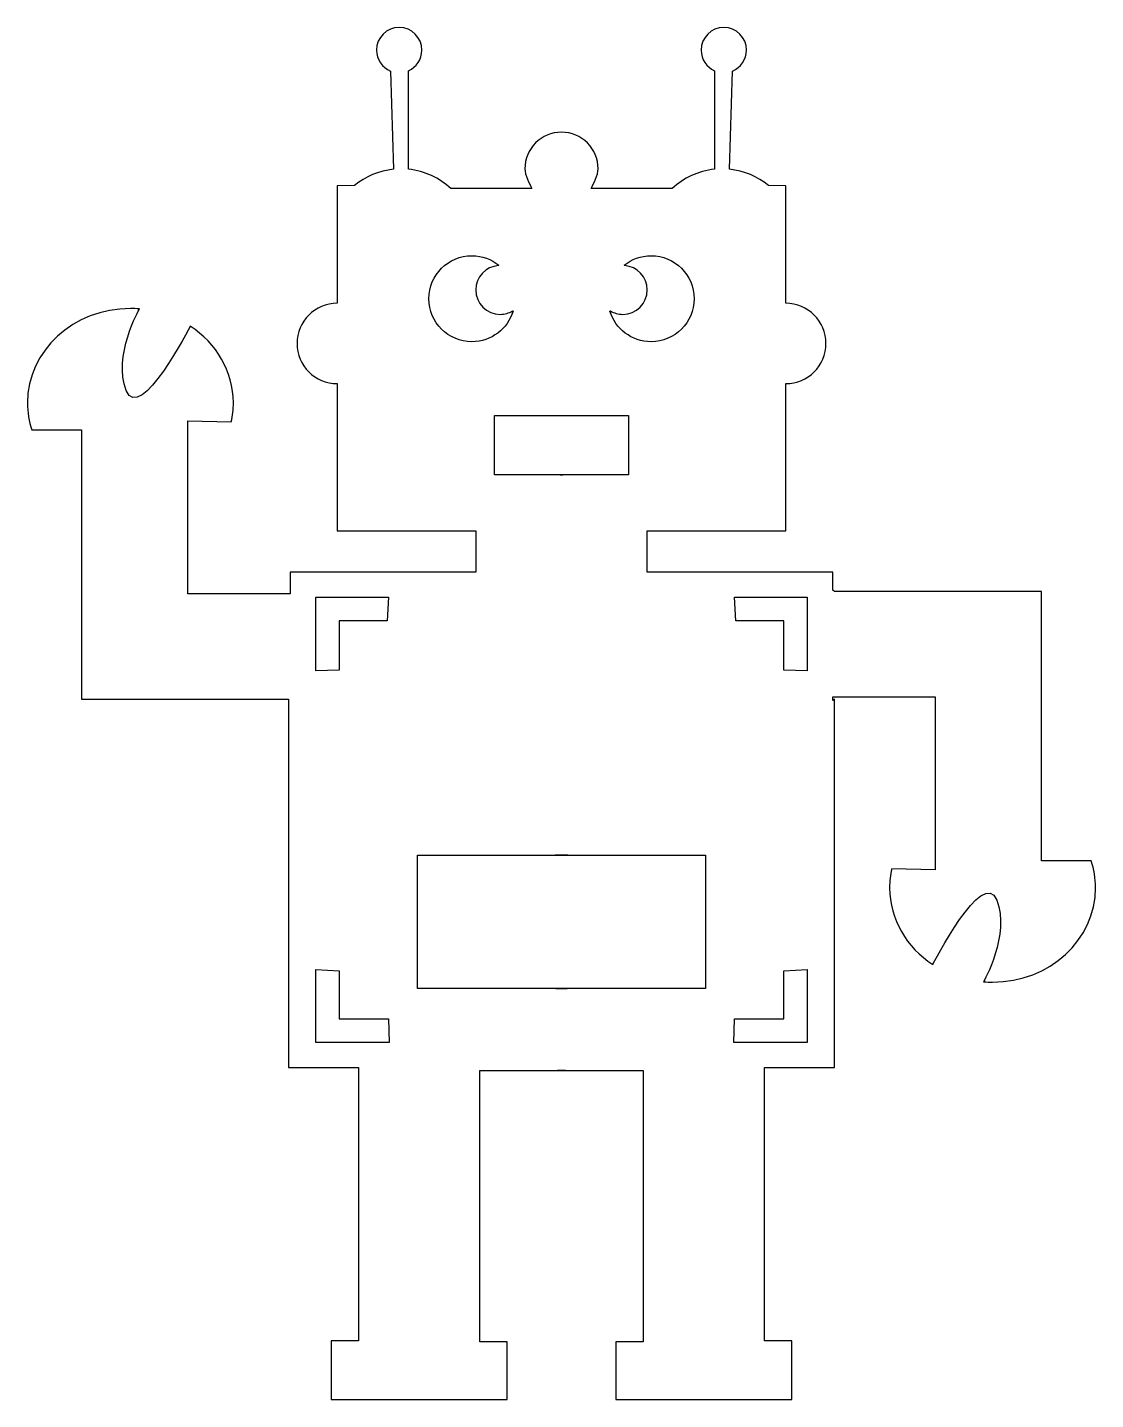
# Model space of a CAD drawing. Header units: centimetres. Extents: x -7.3 to 7.3, y -9.3 to 9.3.
import ezdxf

# ---------------------------------------------------------------- set-up
doc = ezdxf.new("R2010")
doc.units = ezdxf.units.CM
doc.header["$MEASUREMENT"] = 0
doc.layers.add('Camada 1', color=7, linetype='Continuous')

msp = doc.modelspace()

# ---------------------------------------------------------------- linework, layer by layer
at = {"layer": 'Camada 1'}
for points, knots in [([(3.71019, 0.19422), (3.71019, 0.19422), (3.71019, -4.8054), (3.71019, -4.8054), (3.71019, -4.8054), (3.71019, -4.8054), (2.75533, -4.8054), (2.75533, -4.8054), (2.75533, -4.8054), (2.75533, -4.8054), (2.75533, -8.51867), (2.75533, -8.51867), (2.75533, -8.51867), (2.75533, -8.51867), (3.12665, -8.51867), (3.12665, -8.51867), (3.12665, -8.51867), (3.12665, -8.51867), (3.12665, -9.31435), (3.12665, -9.31435), (3.12665, -9.31435), (3.12665, -9.31435), (0.73958, -9.31435), (0.73958, -9.31435), (0.73958, -9.31435), (0.73958, -9.31435), (0.73958, -8.53192), (0.73958, -8.53192), (0.73958, -8.53192), (0.73958, -8.53192), (1.11089, -8.53193), (1.11089, -8.53193), (1.11089, -8.53193), (1.11089, -8.53193), (1.11089, -4.8452), (1.11089, -4.8452), (1.11089, -4.8452), (1.11089, -4.8452), (-0.05613, -4.8452), (-0.05613, -4.8452), (-0.05613, -4.8452), (-0.05613, -4.8452), (0.05608, -4.8452), (0.05608, -4.8452), (0.05608, -4.8452), (0.05608, -4.8452), (-1.11095, -4.8452), (-1.11095, -4.8452), (-1.11095, -4.8452), (-1.11095, -4.8452), (-1.11095, -8.53193), (-1.11095, -8.53193), (-1.11095, -8.53193), (-1.11095, -8.53193), (-0.73963, -8.53193), (-0.73963, -8.53193), (-0.73963, -8.53193), (-0.73963, -8.53193), (-0.73963, -9.31436), (-0.73963, -9.31436), (-0.73963, -9.31436), (-0.73963, -9.31436), (-3.12673, -9.31435), (-3.12673, -9.31435), (-3.12673, -9.31435), (-3.12673, -9.31435), (-3.12673, -8.51867), (-3.12673, -8.51867), (-3.12673, -8.51867), (-3.12673, -8.51867), (-2.75538, -8.51867), (-2.75538, -8.51867), (-2.75538, -8.51867), (-2.75538, -8.51867), (-2.75538, -4.8054), (-2.75538, -4.8054), (-2.75538, -4.8054), (-2.75538, -4.8054), (-3.71021, -4.8054), (-3.71021, -4.8054), (-3.71021, -4.8054), (-3.71021, -4.8054), (-3.71021, 0.19422), (-3.71021, 0.19422), (-3.71021, 0.19422), (-3.71021, 0.19422), (-6.52165, 0.19422), (-6.52165, 0.19422), (-6.52165, 0.19422), (-6.52165, 0.19422), (-6.52165, 3.85007), (-6.52165, 3.85007), (-6.52165, 3.85007), (-6.52165, 3.85007), (-7.19567, 3.85007), (-7.19567, 3.85007), (-7.19567, 3.85007), (-7.23369, 3.96646), (-7.25415, 4.08981), (-7.25415, 4.21755), (-7.25415, 4.21755), (-7.25415, 4.92457), (-6.62796, 5.49766), (-5.85546, 5.49766), (-5.85546, 5.49766), (-5.81416, 5.49766), (-5.77331, 5.49599), (-5.7329, 5.49277), (-5.7329, 5.49277), (-5.7329, 5.49277), (-6.09728, 4.84901), (-5.91163, 4.38485), (-5.91163, 4.38485), (-5.72598, 3.92069), (-5.04216, 5.25909), (-5.04216, 5.25909), (-5.04216, 5.25909), (-4.68772, 5.02687), (-4.45677, 4.64687), (-4.45677, 4.21753), (-4.45677, 4.21753), (-4.45677, 4.12916), (-4.46656, 4.04285), (-4.48521, 3.95951), (-4.48521, 3.95951), (-4.48521, 3.95951), (-5.07613, 3.97377), (-5.07613, 3.97377), (-5.07613, 3.97377), (-5.07613, 3.97377), (-5.07613, 1.62647), (-5.07613, 1.62647), (-5.07613, 1.62647), (-5.07613, 1.62647), (-3.68365, 1.62646), (-3.68365, 1.62646), (-3.68365, 1.62646), (-3.68365, 1.62646), (-3.68365, 1.91822), (-3.68365, 1.91822), (-3.68365, 1.91822), (-3.68365, 1.91822), (-1.16394, 1.91822), (-1.16394, 1.91822), (-1.16394, 1.91822), (-1.16394, 1.91822), (-1.16394, 2.48043), (-1.16394, 2.48043), (-1.16394, 2.48043), (-1.16394, 2.48043), (-3.04685, 2.48043), (-3.04685, 2.48043), (-3.04685, 2.48043), (-3.04685, 2.48043), (-3.04685, 4.47827), (-3.04685, 4.47827), (-3.04685, 4.47827), (-3.34797, 4.47827), (-3.59213, 4.72243), (-3.59213, 5.02355), (-3.59213, 5.02355), (-3.59213, 5.32467), (-3.34797, 5.56883), (-3.04685, 5.56883), (-3.04685, 5.56883), (-3.04685, 5.56883), (-3.04685, 7.16313), (-3.04685, 7.16313), (-3.04685, 7.16313), (-3.04685, 7.16313), (-2.81145, 7.16919), (-2.81145, 7.16919), (-2.81145, 7.16919), (-2.66432, 7.28968), (-2.48204, 7.3689), (-2.28234, 7.38911), (-2.28234, 7.38911), (-2.28234, 7.38911), (-2.32457, 8.72221), (-2.32457, 8.72221), (-2.32457, 8.72221), (-2.43522, 8.76899), (-2.51287, 8.87855), (-2.51287, 9.00619), (-2.51287, 9.00619), (-2.51287, 9.17635), (-2.37491, 9.31435), (-2.20468, 9.31435), (-2.20468, 9.31435), (-2.03445, 9.31435), (-1.89652, 9.17634), (-1.89652, 9.00619), (-1.89652, 9.00619), (-1.89652, 8.88181), (-1.97023, 8.77463), (-2.07638, 8.72592), (-2.07638, 8.72592), (-2.07638, 8.72592), (-2.07694, 7.38877), (-2.07694, 7.38877), (-2.07694, 7.38877), (-1.85532, 7.36578), (-1.6553, 7.27005), (-1.50115, 7.12593), (-1.50115, 7.12593), (-1.50115, 7.12593), (-0.40152, 7.12773), (-0.40152, 7.12773), (-0.40152, 7.12773), (-0.4351, 7.19472), (-0.49783, 7.31416), (-0.49783, 7.39414), (-0.49783, 7.39414), (-0.49783, 7.66907), (-0.27492, 7.89198), (-0.00002, 7.89198), (-0.00002, 7.89198), (0.27491, 7.89198), (0.49787, 7.66907), (0.49787, 7.39414), (0.49787, 7.39414), (0.49787, 7.31416), (0.43508, 7.1947), (0.40151, 7.12773), (0.40151, 7.12773), (0.40151, 7.12773), (1.5012, 7.12593), (1.5012, 7.12593), (1.5012, 7.12593), (1.65535, 7.27005), (1.85532, 7.36577), (2.07693, 7.38877), (2.07693, 7.38877), (2.07693, 7.38877), (2.0764, 8.72592), (2.0764, 8.72592), (2.0764, 8.72592), (1.9702, 8.77463), (1.89654, 8.88181), (1.89654, 9.00619), (1.89654, 9.00619), (1.89657, 9.17635), (2.03445, 9.31435), (2.20468, 9.31435), (2.20468, 9.31435), (2.37491, 9.31435), (2.51281, 9.17634), (2.51281, 9.00619), (2.51281, 9.00619), (2.51281, 8.87853), (2.43521, 8.76899), (2.32456, 8.72221), (2.32456, 8.72221), (2.32456, 8.72221), (2.28239, 7.38911), (2.28239, 7.38911), (2.28239, 7.38911), (2.48204, 7.3689), (2.66432, 7.28971), (2.81142, 7.16919), (2.81142, 7.16919), (2.81142, 7.16919), (3.04679, 7.16313), (3.04679, 7.16313), (3.04679, 7.16313), (3.04679, 7.16313), (3.04679, 5.56883), (3.04679, 5.56883), (3.04679, 5.56883), (3.34797, 5.56883), (3.59215, 5.32467), (3.59215, 5.02355), (3.59215, 5.02355), (3.59215, 4.72243), (3.34797, 4.47827), (3.04679, 4.47827), (3.04679, 4.47827), (3.04679, 4.47827), (3.04679, 2.48043), (3.04679, 2.48043), (3.04679, 2.48043), (3.04679, 2.48043), (1.16397, 2.48043), (1.16397, 2.48043), (1.16397, 2.48043), (1.16397, 2.48043), (1.16397, 1.91822), (1.16397, 1.91822), (1.16397, 1.91822), (1.16397, 1.91822), (3.68365, 1.91822), (3.68365, 1.91822), (3.68365, 1.91822), (3.68365, 1.91822), (3.68365, 1.67253), (3.68365, 1.67253), (3.68365, 1.67253), (3.68365, 1.67253), (3.71019, 1.65655), (3.71019, 1.65655), (3.71019, 1.65655), (3.71019, 1.65655), (6.52165, 1.65654), (6.52165, 1.65654), (6.52165, 1.65654), (6.52165, 1.65654), (6.52165, -1.99937), (6.52165, -1.99937), (6.52165, -1.99937), (6.52165, -1.99937), (7.19562, -1.99936), (7.19562, -1.99936), (7.19562, -1.99936), (7.23372, -2.1157), (7.25415, -2.2391), (7.25415, -2.36673), (7.25415, -2.36673), (7.25415, -3.07375), (6.62796, -3.64692), (5.85548, -3.64692), (5.85548, -3.64692), (5.81413, -3.64692), (5.77333, -3.64525), (5.7329, -3.64203), (5.7329, -3.64203), (5.7329, -3.64203), (6.09728, -2.99833), (5.91163, -2.53417), (5.91163, -2.53417), (5.72598, -2.07001), (5.04218, -3.40841), (5.04218, -3.40841), (5.04218, -3.40841), (4.68774, -3.17613), (4.45679, -2.79608), (4.45679, -2.36675), (4.45679, -2.36675), (4.45679, -2.27848), (4.46663, -2.19207), (4.48529, -2.10878), (4.48529, -2.10878), (4.48529, -2.10878), (5.07616, -2.12307), (5.07616, -2.12307), (5.07616, -2.12307), (5.07616, -2.12307), (5.07616, 0.22426), (5.07616, 0.22426), (5.07616, 0.22426), (5.07616, 0.22426), (3.68368, 0.22427), (3.68368, 0.22427), (3.68368, 0.22427), (3.68368, 0.22427), (3.68368, 0.17823), (3.68368, 0.17823), (3.68368, 0.17823), (3.68368, 0.17823), (3.71019, 0.19422), (3.71019, 0.19422)], [0, 0, 0, 0, 0.01098901, 0.01098901, 0.01098901, 0.01098901, 0.02197802, 0.02197802, 0.02197802, 0.02197802, 0.03296703, 0.03296703, 0.03296703, 0.03296703, 0.04395604, 0.04395604, 0.04395604, 0.04395604, 0.05494505, 0.05494505, 0.05494505, 0.05494505, 0.06593407, 0.06593407, 0.06593407, 0.06593407, 0.07692308, 0.07692308, 0.07692308, 0.07692308, 0.08791209, 0.08791209, 0.08791209, 0.08791209, 0.0989011, 0.0989011, 0.0989011, 0.0989011, 0.10989011, 0.10989011, 0.10989011, 0.10989011, 0.12087912, 0.12087912, 0.12087912, 0.12087912, 0.13186813, 0.13186813, 0.13186813, 0.13186813, 0.14285714, 0.14285714, 0.14285714, 0.14285714, 0.15384615, 0.15384615, 0.15384615, 0.15384615, 0.16483516, 0.16483516, 0.16483516, 0.16483516, 0.17582418, 0.17582418, 0.17582418, 0.17582418, 0.18681319, 0.18681319, 0.18681319, 0.18681319, 0.1978022, 0.1978022, 0.1978022, 0.1978022, 0.20879121, 0.20879121, 0.20879121, 0.20879121, 0.21978022, 0.21978022, 0.21978022, 0.21978022, 0.23076923, 0.23076923, 0.23076923, 0.23076923, 0.24175824, 0.24175824, 0.24175824, 0.24175824, 0.25274725, 0.25274725, 0.25274725, 0.25274725, 0.26373626, 0.26373626, 0.26373626, 0.26373626, 0.27472527, 0.27472527, 0.27472527, 0.27472527, 0.28571429, 0.28571429, 0.28571429, 0.28571429, 0.2967033, 0.2967033, 0.2967033, 0.2967033, 0.30769231, 0.30769231, 0.30769231, 0.30769231, 0.31868132, 0.31868132, 0.31868132, 0.31868132, 0.32967033, 0.32967033, 0.32967033, 0.32967033, 0.34065934, 0.34065934, 0.34065934, 0.34065934, 0.35164835, 0.35164835, 0.35164835, 0.35164835, 0.36263736, 0.36263736, 0.36263736, 0.36263736, 0.37362637, 0.37362637, 0.37362637, 0.37362637, 0.38461538, 0.38461538, 0.38461538, 0.38461538, 0.3956044, 0.3956044, 0.3956044, 0.3956044, 0.40659341, 0.40659341, 0.40659341, 0.40659341, 0.41758242, 0.41758242, 0.41758242, 0.41758242, 0.42857143, 0.42857143, 0.42857143, 0.42857143, 0.43956044, 0.43956044, 0.43956044, 0.43956044, 0.45054945, 0.45054945, 0.45054945, 0.45054945, 0.46153846, 0.46153846, 0.46153846, 0.46153846, 0.47252747, 0.47252747, 0.47252747, 0.47252747, 0.48351648, 0.48351648, 0.48351648, 0.48351648, 0.49450549, 0.49450549, 0.49450549, 0.49450549, 0.50549451, 0.50549451, 0.50549451, 0.50549451, 0.51648352, 0.51648352, 0.51648352, 0.51648352, 0.52747253, 0.52747253, 0.52747253, 0.52747253, 0.53846154, 0.53846154, 0.53846154, 0.53846154, 0.54945055, 0.54945055, 0.54945055, 0.54945055, 0.56043956, 0.56043956, 0.56043956, 0.56043956, 0.57142857, 0.57142857, 0.57142857, 0.57142857, 0.58241758, 0.58241758, 0.58241758, 0.58241758, 0.59340659, 0.59340659, 0.59340659, 0.59340659, 0.6043956, 0.6043956, 0.6043956, 0.6043956, 0.61538462, 0.61538462, 0.61538462, 0.61538462, 0.62637363, 0.62637363, 0.62637363, 0.62637363, 0.63736264, 0.63736264, 0.63736264, 0.63736264, 0.64835165, 0.64835165, 0.64835165, 0.64835165, 0.65934066, 0.65934066, 0.65934066, 0.65934066, 0.67032967, 0.67032967, 0.67032967, 0.67032967, 0.68131868, 0.68131868, 0.68131868, 0.68131868, 0.69230769, 0.69230769, 0.69230769, 0.69230769, 0.7032967, 0.7032967, 0.7032967, 0.7032967, 0.71428571, 0.71428571, 0.71428571, 0.71428571, 0.72527473, 0.72527473, 0.72527473, 0.72527473, 0.73626374, 0.73626374, 0.73626374, 0.73626374, 0.74725275, 0.74725275, 0.74725275, 0.74725275, 0.75824176, 0.75824176, 0.75824176, 0.75824176, 0.76923077, 0.76923077, 0.76923077, 0.76923077, 0.78021978, 0.78021978, 0.78021978, 0.78021978, 0.79120879, 0.79120879, 0.79120879, 0.79120879, 0.8021978, 0.8021978, 0.8021978, 0.8021978, 0.81318681, 0.81318681, 0.81318681, 0.81318681, 0.82417582, 0.82417582, 0.82417582, 0.82417582, 0.83516484, 0.83516484, 0.83516484, 0.83516484, 0.84615385, 0.84615385, 0.84615385, 0.84615385, 0.85714286, 0.85714286, 0.85714286, 0.85714286, 0.86813187, 0.86813187, 0.86813187, 0.86813187, 0.87912088, 0.87912088, 0.87912088, 0.87912088, 0.89010989, 0.89010989, 0.89010989, 0.89010989, 0.9010989, 0.9010989, 0.9010989, 0.9010989, 0.91208791, 0.91208791, 0.91208791, 0.91208791, 0.92307692, 0.92307692, 0.92307692, 0.92307692, 0.93406593, 0.93406593, 0.93406593, 0.93406593, 0.94505495, 0.94505495, 0.94505495, 0.94505495, 0.95604396, 0.95604396, 0.95604396, 0.95604396, 0.96703297, 0.96703297, 0.96703297, 0.96703297, 0.97802198, 0.97802198, 0.97802198, 0.97802198, 1, 1, 1, 1]), ([(-0.66443, 5.4649), (-0.7137, 5.4359), (-0.77114, 5.41926), (-0.83241, 5.41926), (-0.83241, 5.41926), (-1.01553, 5.41926), (-1.16396, 5.56766), (-1.16396, 5.75078), (-1.16396, 5.75078), (-1.16396, 5.92562), (-1.0287, 6.06881), (-0.85707, 6.0814), (-0.85707, 6.0814), (-0.85707, 6.0814), (-0.85265, 6.08719), (-0.85265, 6.08719), (-0.85265, 6.08719), (-0.95248, 6.16712), (-1.07913, 6.21493), (-1.21698, 6.21493), (-1.21698, 6.21493), (-1.53924, 6.21493), (-1.80049, 5.95368), (-1.80049, 5.63142), (-1.80049, 5.63142), (-1.80049, 5.30916), (-1.53924, 5.04791), (-1.21698, 5.04791), (-1.21698, 5.04791), (-0.9533, 5.04791), (-0.73044, 5.2228), (-0.65818, 5.46291), (-0.65818, 5.46291), (-0.65818, 5.46291), (-0.66443, 5.4649), (-0.66443, 5.4649)], [0, 0, 0, 0, 0.1, 0.1, 0.1, 0.1, 0.2, 0.2, 0.2, 0.2, 0.3, 0.3, 0.3, 0.3, 0.4, 0.4, 0.4, 0.4, 0.5, 0.5, 0.5, 0.5, 0.6, 0.6, 0.6, 0.6, 0.7, 0.7, 0.7, 0.7, 0.8, 0.8, 0.8, 0.8, 1, 1, 1, 1]), ([(0.65827, 5.46295), (0.73047, 5.22284), (0.95333, 5.04795), (1.21702, 5.04795), (1.21702, 5.04795), (1.53934, 5.04795), (1.80053, 5.3092), (1.80053, 5.63146), (1.80053, 5.63146), (1.80053, 5.95372), (1.53933, 6.21497), (1.21702, 6.21497), (1.21702, 6.21497), (1.07912, 6.21497), (0.95252, 6.16716), (0.85264, 6.08723), (0.85264, 6.08723), (0.85264, 6.08723), (0.85711, 6.08144), (0.85711, 6.08144), (0.85711, 6.08144), (1.02877, 6.06885), (1.164, 5.92565), (1.164, 5.75082), (1.164, 5.75082), (1.164, 5.5677), (1.01554, 5.4193), (0.83245, 5.4193), (0.83245, 5.4193), (0.77125, 5.4193), (0.71373, 5.43592), (0.66449, 5.46494), (0.66449, 5.46494), (0.66449, 5.46494), (0.65827, 5.46295), (0.65827, 5.46295)], [0, 0, 0, 0, 0.1, 0.1, 0.1, 0.1, 0.2, 0.2, 0.2, 0.2, 0.3, 0.3, 0.3, 0.3, 0.4, 0.4, 0.4, 0.4, 0.5, 0.5, 0.5, 0.5, 0.6, 0.6, 0.6, 0.6, 0.7, 0.7, 0.7, 0.7, 0.8, 0.8, 0.8, 0.8, 1, 1, 1, 1]), ([(-0.01626, 3.23992), (-0.01626, 3.23992), (0.91201, 3.23992), (0.91201, 3.23992), (0.91201, 3.23992), (0.91201, 3.23992), (0.91201, 4.04447), (0.91201, 4.04447), (0.91201, 4.04447), (0.91201, 4.04447), (0.00139, 4.04446), (0.00139, 4.04446), (0.00139, 4.04446), (0.00139, 4.04446), (-0.00139, 4.04446), (-0.00139, 4.04446), (-0.00139, 4.04446), (-0.00139, 4.04446), (-0.91201, 4.04446), (-0.91201, 4.04446), (-0.91201, 4.04446), (-0.91201, 4.04446), (-0.91201, 3.23991), (-0.91201, 3.23991), (-0.91201, 3.23991), (-0.91201, 3.23991), (0.01626, 3.23992), (0.01626, 3.23992), (0.01626, 3.23992), (0.01626, 3.23992), (-0.01626, 3.23992), (-0.01626, 3.23992)], [0, 0, 0, 0, 0.11111111, 0.11111111, 0.11111111, 0.11111111, 0.22222222, 0.22222222, 0.22222222, 0.22222222, 0.33333333, 0.33333333, 0.33333333, 0.33333333, 0.44444444, 0.44444444, 0.44444444, 0.44444444, 0.55555556, 0.55555556, 0.55555556, 0.55555556, 0.66666667, 0.66666667, 0.66666667, 0.66666667, 0.77777778, 0.77777778, 0.77777778, 0.77777778, 1, 1, 1, 1]), ([(-2.34877, 1.57783), (-2.34877, 1.57783), (-3.33892, 1.57783), (-3.33892, 1.57783), (-3.33892, 1.57783), (-3.33892, 1.57783), (-3.33892, 0.57879), (-3.33892, 0.57879), (-3.33892, 0.57879), (-3.33892, 0.57879), (-3.02065, 0.58765), (-3.02065, 0.58765), (-3.02065, 0.58765), (-3.02065, 0.58765), (-3.02065, 1.25953), (-3.02065, 1.25953), (-3.02065, 1.25953), (-3.02065, 1.25953), (-2.36642, 1.25954), (-2.36642, 1.25954), (-2.36642, 1.25954), (-2.36642, 1.25954), (-2.34877, 1.57783), (-2.34877, 1.57783)], [0, 0, 0, 0, 0.14285714, 0.14285714, 0.14285714, 0.14285714, 0.28571429, 0.28571429, 0.28571429, 0.28571429, 0.42857143, 0.42857143, 0.42857143, 0.42857143, 0.57142857, 0.57142857, 0.57142857, 0.57142857, 0.71428571, 0.71428571, 0.71428571, 0.71428571, 1, 1, 1, 1]), ([(2.36639, 1.25954), (2.36639, 1.25954), (3.02068, 1.25954), (3.02068, 1.25954), (3.02068, 1.25954), (3.02068, 1.25954), (3.02068, 0.58766), (3.02068, 0.58766), (3.02068, 0.58766), (3.02068, 0.58766), (3.33895, 0.5788), (3.33895, 0.5788), (3.33895, 0.5788), (3.33895, 0.5788), (3.33895, 1.57784), (3.33895, 1.57784), (3.33895, 1.57784), (3.33895, 1.57784), (2.34869, 1.57783), (2.34869, 1.57783), (2.34869, 1.57783), (2.34869, 1.57783), (2.36639, 1.25954), (2.36639, 1.25954)], [0, 0, 0, 0, 0.14285714, 0.14285714, 0.14285714, 0.14285714, 0.28571429, 0.28571429, 0.28571429, 0.28571429, 0.42857143, 0.42857143, 0.42857143, 0.42857143, 0.57142857, 0.57142857, 0.57142857, 0.57142857, 0.71428571, 0.71428571, 0.71428571, 0.71428571, 1, 1, 1, 1]), ([(-0.07817, -3.73566), (-0.07817, -3.73566), (1.95523, -3.73566), (1.95523, -3.73566), (1.95523, -3.73566), (1.95523, -3.73566), (1.95523, -1.9233), (1.95523, -1.9233), (1.95523, -1.9233), (1.95523, -1.9233), (-0.08706, -1.9233), (-0.08706, -1.9233), (-0.08706, -1.9233), (-0.08706, -1.9233), (0.08711, -1.9233), (0.08711, -1.9233), (0.08711, -1.9233), (0.08711, -1.9233), (-1.95523, -1.9233), (-1.95523, -1.9233), (-1.95523, -1.9233), (-1.95523, -1.9233), (-1.95523, -3.73567), (-1.95523, -3.73567), (-1.95523, -3.73567), (-1.95523, -3.73567), (0.0782, -3.73566), (0.0782, -3.73566), (0.0782, -3.73566), (0.0782, -3.73566), (-0.07817, -3.73566), (-0.07817, -3.73566)], [0, 0, 0, 0, 0.11111111, 0.11111111, 0.11111111, 0.11111111, 0.22222222, 0.22222222, 0.22222222, 0.22222222, 0.33333333, 0.33333333, 0.33333333, 0.33333333, 0.44444444, 0.44444444, 0.44444444, 0.44444444, 0.55555556, 0.55555556, 0.55555556, 0.55555556, 0.66666667, 0.66666667, 0.66666667, 0.66666667, 0.77777778, 0.77777778, 0.77777778, 0.77777778, 1, 1, 1, 1]), ([(-3.33892, -3.47489), (-3.33892, -3.47489), (-3.33892, -4.46496), (-3.33892, -4.46496), (-3.33892, -4.46496), (-3.33892, -4.46496), (-2.33991, -4.46496), (-2.33991, -4.46496), (-2.33991, -4.46496), (-2.33991, -4.46496), (-2.34872, -4.14669), (-2.34872, -4.14669), (-2.34872, -4.14669), (-2.34872, -4.14669), (-3.0206, -4.1467), (-3.0206, -4.1467), (-3.0206, -4.1467), (-3.0206, -4.1467), (-3.0206, -3.49252), (-3.0206, -3.49252), (-3.0206, -3.49252), (-3.0206, -3.49252), (-3.33892, -3.47489), (-3.33892, -3.47489)], [0, 0, 0, 0, 0.14285714, 0.14285714, 0.14285714, 0.14285714, 0.28571429, 0.28571429, 0.28571429, 0.28571429, 0.42857143, 0.42857143, 0.42857143, 0.42857143, 0.57142857, 0.57142857, 0.57142857, 0.57142857, 0.71428571, 0.71428571, 0.71428571, 0.71428571, 1, 1, 1, 1]), ([(3.02058, -3.49251), (3.02058, -3.49251), (3.02058, -4.14669), (3.02058, -4.14669), (3.02058, -4.14669), (3.02058, -4.14669), (2.34869, -4.1467), (2.34869, -4.1467), (2.34869, -4.1467), (2.34869, -4.1467), (2.33988, -4.46497), (2.33988, -4.46497), (2.33988, -4.46497), (2.33988, -4.46497), (3.33895, -4.46496), (3.33895, -4.46496), (3.33895, -4.46496), (3.33895, -4.46496), (3.33895, -3.47489), (3.33895, -3.47489), (3.33895, -3.47489), (3.33895, -3.47489), (3.02058, -3.49251), (3.02058, -3.49251)], [0, 0, 0, 0, 0.14285714, 0.14285714, 0.14285714, 0.14285714, 0.28571429, 0.28571429, 0.28571429, 0.28571429, 0.42857143, 0.42857143, 0.42857143, 0.42857143, 0.57142857, 0.57142857, 0.57142857, 0.57142857, 0.71428571, 0.71428571, 0.71428571, 0.71428571, 1, 1, 1, 1])]:
    msp.add_open_spline(points, degree=3, knots=knots, dxfattribs=at)

doc.saveas('drawing.dxf')
